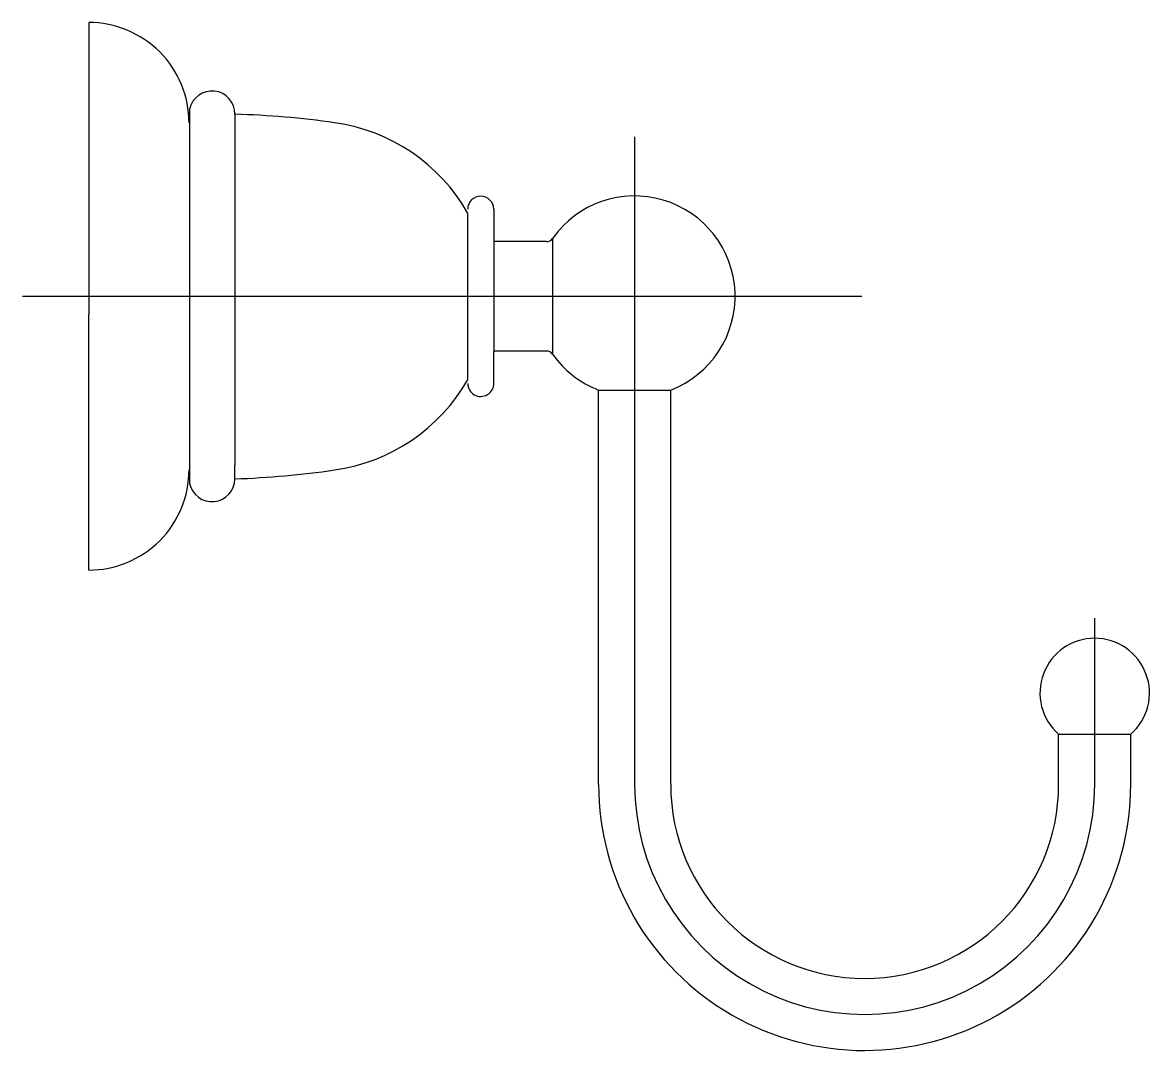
# Model space of a CAD drawing. Extents: x 0.021 to 0.144, y 89.563 to 89.675.
import ezdxf

# ---------------------------------------------------------------- set-up
doc = ezdxf.new("R2010")
doc.units = 0
doc.header["$LTSCALE"] = 0.2
doc.header["$MEASUREMENT"] = 0
doc.linetypes.add('AXES', pattern=[0.54, 0.3, -0.08, 0.08, -0.08])
doc.linetypes.add('CONTINU', pattern=[0])
doc.layers.get('0').update_dxf_attribs({"linetype": 'CONTINUOUS'})
doc.layers.add('DECA_EIXOS', color=5, linetype='AXES')

msp = doc.modelspace()

# ---------------------------------------------------------------- linework, layer by layer
at = {"linetype": 'CONTINU'}
for points in [[(0.03878, 89.6644, 0.414216), (0.02778, 89.6754)], [(0.04379, 89.66535, 0.912282), (0.03884, 89.6659)], [(0.05473, 89.66442, 0.027466), (0.04379, 89.66535)], [(0.06929, 89.65456, 0.231743), (0.05473, 89.66442)], [(0.07216, 89.65494, 0.995928), (0.0693, 89.65495)], [(0.09154, 89.63513, 1.348553), (0.0786, 89.65174)], [(0.07794, 89.6514, 0.244426), (0.0786, 89.65174)], [(0.0786, 89.63906, 0.243826), (0.07794, 89.6394)], [(0.0786, 89.63906, 0.148428), (0.08364, 89.63513)], [(0.05472, 89.62637, 0.231742), (0.06929, 89.63623)], [(0.0693, 89.63585, 1.000633), (0.07216, 89.63587)], [(0.02778, 89.6154, 0.414214), (0.03878, 89.6264)], [(0.04379, 89.6254, 0.027462), (0.05472, 89.62637)], [(0.03884, 89.6249, 0.904079), (0.04379, 89.6254)], [(0.14194, 89.59742, 2.662372), (0.13404, 89.59742)], [(0.08364, 89.59192, 1.000256), (0.14194, 89.59193)], [(0.09154, 89.59192, 1), (0.13404, 89.59192)]]:
    msp.add_lwpolyline(points, format="xyb", dxfattribs=at)
for points in [[(0.02778, 89.6754), (0.02779, 89.6434)], [(0.03884, 89.6659), (0.03884, 89.6639)], [(0.04379, 89.66535), (0.04379, 89.6269)], [(0.03884, 89.6639), (0.03884, 89.6249)], [(0.06929, 89.65456), (0.06929, 89.63623)], [(0.07216, 89.65494), (0.07216, 89.6394)], [(0.0786, 89.65174), (0.0786, 89.63906)], [(0.07794, 89.6514), (0.07216, 89.6514)], [(0.02778, 89.6154), (0.02779, 89.6434)], [(0.07794, 89.6394), (0.07216, 89.6394)], [(0.07216, 89.63587), (0.07216, 89.6394)], [(0.08364, 89.63513), (0.09154, 89.63513)], [(0.08364, 89.59192), (0.08364, 89.63513)], [(0.09154, 89.59192), (0.09154, 89.63513)], [(0.04379, 89.6254), (0.04379, 89.6269)], [(0.13404, 89.59742), (0.13999, 89.59742)], [(0.13404, 89.59192), (0.13404, 89.59742)], [(0.13999, 89.59742), (0.14194, 89.59742)], [(0.14194, 89.59193), (0.14194, 89.59742)]]:
    msp.add_lwpolyline(points, dxfattribs=at)
at = {"layer": 'DECA_EIXOS'}
for points in [[(0.08759, 89.66288), (0.08759, 89.59192)], [(0.02053, 89.6454), (0.11248, 89.6454)], [(0.13799, 89.59193), (0.13799, 89.61015)]]:
    msp.add_lwpolyline(points, dxfattribs=at)
msp.add_lwpolyline([(0.08759, 89.59192, 1.000195), (0.13799, 89.59193)], format="xyb", dxfattribs=at)

doc.saveas('drawing.dxf')
